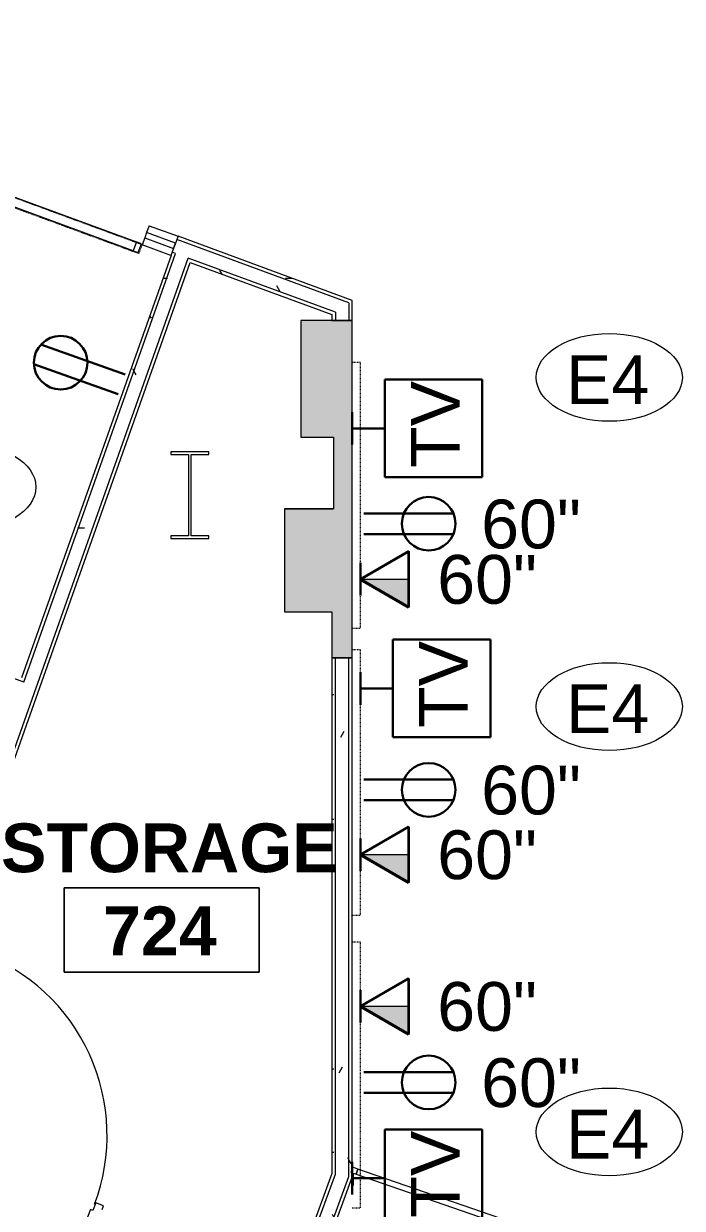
# Model space of a CAD drawing. Header units: inches. Extents: x -2349 to 1043, y -456 to 2193.
# Drawn here: x 105.3 to 226.9, y 235.4 to 454 of the extents above; entities that cross this region are included whole.
import ezdxf

# ---------------------------------------------------------------- set-up
doc = ezdxf.new("R2010")
doc.units = ezdxf.units.IN
doc.header["$MEASUREMENT"] = 0
doc.linetypes.add('Dash', pattern=[0.25, 0.125, -0.125])
doc.linetypes.add('Dash 1_16_', pattern=[0.125, 0.0625, -0.0625])
for name, color, linetype, lineweight in [('5033_00_7th-9th Floors_Updated_dwg', 8, 'Continuous', 9), ('A-ANNO-NOTE', 131, 'Continuous', 30), ('A-AREA-IDEN', 2, 'Continuous', 9), ('A-DETL-GENF', 92, 'Continuous', 9), ('A-DOOR', 31, 'Continuous', 13), ('A-GLAZ-CURT', 52, 'Continuous', 13), ('A-GLAZ-CWMG', 51, 'Continuous', 13), ('A-WALL', 113, 'Continuous', 13), ('A-WALL-PATT', 111, 'Continuous', 13), ('COLUMN', 7, 'Continuous', 9), ('E-ELEC-FIXT', 91, 'Continuous', 9), ('I-WALL', 2, 'Continuous', 13), ('Q-SPCQ', 91, 'Continuous', 9), ('Q-SPCQ-HDLN', 91, 'Dash', 9), ('Q-SPCQ-IDEN', 132, 'Continuous', 9)]:
    doc.layers.add(name, color=color, linetype=linetype, lineweight=lineweight)
doc.styles.add('Arial', font='arial.ttf', dxfattribs={"height": 9})
doc.styles.add('Swis721 Lt BT', font='swissl.ttf', dxfattribs={"height": 9})
doc.styles.add('Swis721 Lt BT_B', font='', dxfattribs={"height": 9})
doc.styles.get('Swis721 Lt BT_B').set_extended_font_data('Swis721 Lt BT', bold=True)
pattern_1 = [(0, (0, 0), (30.72, 7.68), [1.267, -21.773, 1.267, -21.773, -122.88]), (0, (0, 0), (30.72, 7.68), [-46.08, 1.267, -44.813, 1.267, -21.773, -53.76]), (0, (0, 0), (30.72, 7.68), [-115.2, 1.267, -14.093, 1.267, -37.133]), (120, (11.52, 3.84), (-22.01108, 22.7643), [1.267, -21.773, 1.267, -21.773, -122.88]), (120, (11.52, 3.84), (-22.01108, 22.7643), [-46.08, 1.267, -44.813, 1.267, -21.773, -53.76]), (120, (11.52, 3.84), (-22.01108, 22.7643), [-115.2, 1.267, -14.093, 1.267, -37.133]), (240, (15.36, 19.2), (-8.70892, -30.4443), [1.267, -21.773, 1.267, -21.773, -122.88]), (240, (15.36, 19.2), (-8.70892, -30.4443), [-46.08, 1.267, -44.813, 1.267, -21.773, -53.76]), (240, (15.36, 19.2), (-8.70892, -30.4443), [-115.2, 1.267, -14.093, 1.267, -37.133])]

# ---------------------------------------------------------------- blocks, each defined once
blk = doc.blocks.new('5033_00_7th-9th Floors_Updated_dwg-8585573-7TH FLOOR POWER _ SIGNAL')
at = {"layer": 'COLUMN'}
for p, q in [((162.46, 184.5), (153.46, 184.5)), ((153.46, 184.5), (162.46, 184.5))]:
    blk.add_line(p, q, dxfattribs=at)
at = {"layer": 'COLUMN', "flags": 128}
for points in [[(132.45, 195), (132.45, 194.87), (132.45, 194.75), (132.45, 194.62), (132.45, 194.5)], [(139.45, 195), (137.7, 195), (135.95, 195), (134.2, 195), (132.45, 195)], [(132.45, 195), (132.45, 194.87), (132.45, 194.75), (132.45, 194.62), (132.45, 194.5)], [(139.45, 195), (137.7, 195), (135.95, 195), (134.2, 195), (132.45, 195)], [(139.45, 194.5), (139.45, 194.62), (139.45, 194.75), (139.45, 194.87), (139.45, 195)], [(139.45, 194.5), (139.45, 194.62), (139.45, 194.75), (139.45, 194.87), (139.45, 195)], [(132.45, 194.5), (133.27, 194.5), (134.08, 194.5), (134.89, 194.5), (135.7, 194.5)], [(132.45, 194.5), (133.27, 194.5), (134.08, 194.5), (134.89, 194.5), (135.7, 194.5)], [(135.7, 194.5), (135.7, 190.75), (135.7, 187), (135.7, 183.25), (135.7, 179.5)], [(135.7, 194.5), (135.7, 190.75), (135.7, 187), (135.7, 183.25), (135.7, 179.5)], [(136.2, 179.5), (136.2, 183.25), (136.2, 187), (136.2, 190.75), (136.2, 194.5)], [(136.2, 194.5), (137.02, 194.5), (137.83, 194.5), (138.64, 194.5), (139.45, 194.5)], [(136.2, 179.5), (136.2, 183.25), (136.2, 187), (136.2, 190.75), (136.2, 194.5)], [(136.2, 194.5), (137.02, 194.5), (137.83, 194.5), (138.64, 194.5), (139.45, 194.5)], [(135.7, 179.5), (134.89, 179.5), (134.08, 179.5), (133.27, 179.5), (132.45, 179.5)], [(132.45, 179.5), (132.45, 179.37), (132.45, 179.25), (132.45, 179.12), (132.45, 179)], [(135.7, 179.5), (134.89, 179.5), (134.08, 179.5), (133.27, 179.5), (132.45, 179.5)], [(132.45, 179.5), (132.45, 179.37), (132.45, 179.25), (132.45, 179.12), (132.45, 179)], [(139.45, 179.5), (138.64, 179.5), (137.83, 179.5), (137.02, 179.5), (136.2, 179.5)], [(139.45, 179.5), (138.64, 179.5), (137.83, 179.5), (137.02, 179.5), (136.2, 179.5)], [(139.45, 179), (139.45, 179.12), (139.45, 179.25), (139.45, 179.37), (139.45, 179.5)], [(139.45, 179), (139.45, 179.12), (139.45, 179.25), (139.45, 179.37), (139.45, 179.5)], [(132.45, 179), (134.2, 179), (135.95, 179), (137.7, 179), (139.45, 179)], [(132.45, 179), (134.2, 179), (135.95, 179), (137.7, 179), (139.45, 179)]]:
    blk.add_lwpolyline(points, dxfattribs=at)
blk = doc.blocks.new('Walls 2 - Walls 2-7683514-7TH FLOOR POWER _ SIGNAL')
at = {"layer": 'A-WALL', "lineweight": 9}
blk.add_hatch(color=7, dxfattribs=at).paths.add_polyline_path([(162.21, 337), (165.96, 337), (165.96, 399.25), (156.46, 399.25), (156.46, 377.75), (162.46, 377.75), (162.46, 364.5), (153.46, 364.5), (153.46, 345.5), (162.21, 345.5), (162.21, 343.04)], flags=0)
at = {"layer": 'A-WALL', "color": 8, "lineweight": 20}
for p, q in [((165.96, 399.25), (156.46, 399.25)), ((156.46, 399.25), (156.46, 377.75)), ((165.96, 337), (165.96, 399.25)), ((156.46, 377.75), (162.46, 377.75)), ((162.46, 377.75), (162.46, 364.5)), ((162.46, 364.5), (153.46, 364.5)), ((153.46, 364.5), (153.46, 345.5)), ((153.46, 345.5), (162.21, 345.5)), ((162.21, 345.5), (162.21, 337)), ((162.21, 337), (165.96, 337))]:
    blk.add_line(p, q, dxfattribs=at)
blk = doc.blocks.new('Door - Single - Solid Door-8597956-7TH FLOOR POWER _ SIGNAL')
at = {"layer": 'A-DOOR'}
for p, q in [((-14.01, 38.71), (-12.63, 38.71)), ((-14.01, 2.71), (-14.01, 38.71)), ((-12.63, 38.71), (-12.63, 2.71)), ((-12.63, 2.71), (-14.01, 2.71))]:
    blk.add_line(p, q, dxfattribs=at)
at = {"layer": 'A-DOOR', "lineweight": 9}
for p, q in [((-15.63, 2.71), (-15.63, 1.96)), ((-14.13, 2.71), (-15.63, 2.71)), ((-14.13, 1.21), (-14.13, 2.71)), ((23.62, 2.71), (22.12, 2.71)), ((22.12, 2.71), (22.12, 1.21)), ((23.62, 1.96), (23.62, 2.71)), ((-13.63, 1.21), (-14.13, 1.21)), ((-13.63, -0.29), (-13.63, 1.21)), ((22.12, 1.21), (21.62, 1.21)), ((21.62, 1.21), (21.62, -0.29)), ((-15.63, -1.79), (-15.63, -2.54)), ((-14.13, -2.54), (-14.13, -0.29)), ((-14.13, -0.29), (-13.63, -0.29)), ((21.62, -0.29), (22.12, -0.29)), ((22.12, -0.29), (22.12, -2.54)), ((23.62, -2.54), (23.62, -1.79)), ((-15.63, -2.54), (-14.13, -2.54)), ((22.12, -2.54), (23.62, -2.54))]:
    blk.add_line(p, q, dxfattribs=at)
blk.add_arc((-14.01, 2.71), 36, 359.5, 90, dxfattribs=at)
blk = doc.blocks.new('A-Flat_Screen_TV-generic - A-Flat_Screen_TV-generic-7899212-7TH FLOOR POWER _ SIGNAL')
at = {"layer": 'Q-SPCQ-HDLN'}
for p, q in [((-24.5, 3.375), (-24.5, 1.875)), ((24.5, 3.375), (-24.5, 3.375)), ((24.5, 1.875), (24.5, 3.375))]:
    blk.add_line(p, q, dxfattribs=at)
blk = doc.blocks.new('PS - Junction Box _Wall Base_ - TV-V59-7TH FLOOR POWER _ SIGNAL')
at = {"layer": 'E-ELEC-FIXT'}
for p, q in [((165.96, 239.6), (165.96, 241.17)), ((166.15, 241.88), (166.15, 239.6)), ((165.61, 240.22), (165.96, 240.22)), ((165.96, 239.6), (166.15, 239.6))]:
    blk.add_line(p, q, dxfattribs=at)
blk = doc.blocks.new('Rectangular Mullion - 1_ x 1_ SQUARE-8461801-7TH FLOOR POWER _ SIGNAL')
at = {"layer": 'A-GLAZ-CWMG', "lineweight": 20}
for p, q in [((0, 0.5), (-1, 0.5)), ((-1, 0.5), (-1, -0.5)), ((0, -0.5), (0, 0.5)), ((-1, -0.5), (0, -0.5))]:
    blk.add_line(p, q, dxfattribs=at)
blk = doc.blocks.new('System Panel - Glazed-9773069-7TH FLOOR POWER _ SIGNAL')
at = {"layer": 'A-GLAZ-CURT'}
for p, q in [((24.74, 0.5), (-24.74, 0.5)), ((-24.74, 0.5), (-24.74, -0.5)), ((24.74, -0.5), (24.74, 0.5)), ((-24.74, -0.5), (24.74, -0.5))]:
    blk.add_line(p, q, dxfattribs=at)
blk = doc.blocks.new('System Panel - Glazed-9610136-7TH FLOOR POWER _ SIGNAL')
at = {"layer": 'A-GLAZ-CURT'}
for p, q in [((16.66, 0.5), (-58.34, 0.5)), ((-58.34, 0.5), (-58.34, -0.5)), ((16.66, -0.5), (16.66, 0.5)), ((58.34, 0.5), (52.66, 0.5)), ((52.66, 0.5), (52.66, -0.5)), ((58.34, -0.5), (58.34, 0.5)), ((-58.34, -0.5), (16.66, -0.5)), ((52.66, -0.5), (58.34, -0.5))]:
    blk.add_line(p, q, dxfattribs=at)
blk = doc.blocks.new('Barn Door - Glass Door - D13 - DEMOUNTABLE SLIDER-40_ x 96_-9605806-7TH FLOOR POWER _ SIGNAL')
at = {"layer": 'A-DETL-GENF'}
for p, q in [((17.91, 12), (23.91, 12)), ((17.91, 11.5), (17.91, 12)), ((17.91, 11.5), (23.91, 11.5)), ((23.91, 12.46), (23.91, 12)), ((24.62, 11.75), (23.91, 12.46)), ((24.62, 11.75), (23.91, 11.04)), ((23.91, 11.04), (23.91, 11.5))]:
    blk.add_line(p, q, dxfattribs=at)
at = {"layer": 'A-DOOR', "linetype": 'Dash 1_16_', "lineweight": 9}
for p, q in [((-18, 3.62), (54, 3.62)), ((-18, 3.62), (-18, 1.87)), ((54, 3.62), (54, 1.87)), ((-18, 1.87), (54, 1.87))]:
    blk.add_line(p, q, dxfattribs=at)
at = {"layer": 'A-DOOR', "lineweight": 20}
for p, q in [((-16.81, 3.5), (-17.81, 3.5)), ((-17.81, 3.5), (-17.81, 1.75)), ((-16.81, 1.75), (-16.81, 3.5)), ((18, 3.5), (17, 3.5)), ((17, 3.5), (17, 1.75)), ((18, 1.75), (18, 3.5)), ((-17.81, 1.75), (-16.81, 1.75)), ((17, 1.75), (18, 1.75))]:
    blk.add_line(p, q, dxfattribs=at)
at = {"layer": 'A-DOOR', "lineweight": 9}
for p, q in [((-16.81, 3.5), (17, 3.5)), ((17, 1.75), (-16.81, 1.75))]:
    blk.add_line(p, q, dxfattribs=at)
blk = doc.blocks.new('Appliance_Specialty Equipment Tag - Standard-3515593-7TH FLOOR POWER _ SIGNAL')
at = {"layer": 'Q-SPCQ-IDEN'}
blk.add_ellipse((-0.0499, 0.0037), major_axis=(-0.1406, 0), ratio=0.600473, dxfattribs=at)
blk = doc.blocks.new('Room Tag - Room Name and Number-3379422-7TH FLOOR POWER _ SIGNAL')
at = {"layer": 'A-AREA-IDEN'}
for p, q in [((-0.1881, -0.1636), (-0.1881, -0.0018)), ((-0.1881, -0.0018), (0.1869, -0.0018)), ((0.1869, -0.0018), (-0.1881, -0.0018)), ((-0.1881, -0.0018), (-0.1881, -0.1636)), ((0.1869, -0.0018), (0.1869, -0.1636)), ((0.1869, -0.1636), (0.1869, -0.0018)), ((0.1869, -0.1636), (-0.1881, -0.1636)), ((-0.1881, -0.1636), (0.1869, -0.1636))]:
    blk.add_line(p, q, dxfattribs=at)

msp = doc.modelspace()

# ---------------------------------------------------------------- hatches: boundary and pattern name
at = {"layer": 'A-ANNO-NOTE', "lineweight": 9}
for points in [[(176.32, 346.31), (176.32, 351.47), (167.39, 351.47), (171.13, 349.31)], [(176.32, 295.49), (176.32, 300.65), (167.39, 300.65)], [(176.32, 267.49), (176.32, 272.65), (167.39, 272.65)]]:
    msp.add_hatch(color=256, dxfattribs=at).paths.add_polyline_path(points, flags=0)
at = {"layer": 'A-WALL-PATT', "lineweight": 9}
h = msp.add_hatch(dxfattribs=at)
h.set_pattern_fill('FP_1', color=256, style=0, pattern_type=2)
h.set_pattern_definition(pattern_1)
h.paths.add_polyline_path([(162.83, 400.79), (162.83, 403.46), (133.55, 414.22), (132.69, 411.88), (162.21, 401.02)], flags=0)
h.paths.add_polyline_path([(24.94, 451.49), (25.2, 452.19), (24.61, 452.41), (24.36, 451.7), (24.73, 451.57)], flags=0)
h.paths.add_polyline_path([(25.55, 453.13), (25.8, 453.83), (25.22, 454.05), (24.96, 453.34), (25.37, 453.19)], flags=0)
h = msp.add_hatch(dxfattribs=at)
h.set_pattern_fill('FP_1', color=256, style=0, pattern_type=2)
h.set_pattern_definition(pattern_1)
h.paths.add_polyline_path([(165.33, 402.54), (165.33, 403.2), (133.77, 414.81), (133.55, 414.22), (164.15, 402.97)], flags=0)
h = msp.add_hatch(dxfattribs=at)
h.set_pattern_fill('FP_1', color=256, style=0, pattern_type=2)
h.set_pattern_definition(pattern_1)
h.paths.add_polyline_path([(75.36, 248.16), (75.62, 248.87), (75.03, 249.09), (74.78, 248.38)], flags=0)
h.paths.add_polyline_path([(75.95, 249.81), (104.42, 330.18), (103.83, 330.39), (75.36, 250.03), (75.82, 249.86)], flags=0)
h.paths.add_polyline_path([(105.26, 332.53), (133.08, 411.07), (132.49, 411.28), (104.67, 332.75), (104.88, 332.67)], flags=0)
h = msp.add_hatch(dxfattribs=at)
h.set_pattern_fill('FP_1', color=256, style=0, pattern_type=2)
h.set_pattern_definition(pattern_1)
h.paths.add_polyline_path([(78.55, 249.66), (135.64, 410.79), (133.29, 411.66), (76.2, 250.52), (77.53, 250.03)], flags=0)
h = msp.add_hatch(dxfattribs=at)
h.set_pattern_fill('FP_1', color=256, style=0, pattern_type=2)
h.set_pattern_definition(pattern_1)
h.paths.add_polyline_path([(162.21, 400.36), (162.21, 401.02), (135.64, 410.79), (135.43, 410.2), (160.4, 401.02)], flags=0)
h.paths.add_polyline_path([(133.08, 411.07), (133.29, 411.66), (132.69, 411.88), (132.49, 411.28)], flags=0)
h = msp.add_hatch(dxfattribs=at)
h.set_pattern_fill('FP_1', color=256, style=0, pattern_type=2)
h.set_pattern_definition(pattern_1)
h.paths.add_polyline_path([(79.34, 250.03), (136.01, 409.99), (135.43, 410.2), (78.75, 250.25)], flags=0)
h = msp.add_hatch(dxfattribs=at)
h.set_pattern_fill('FP_1', color=256, style=0, pattern_type=2)
h.set_pattern_definition(pattern_1)
h.paths.add_polyline_path([(162.21, 240.03), (162.83, 241.73), (162.83, 337), (162.21, 337), (162.21, 241.28)], flags=0)
h = msp.add_hatch(dxfattribs=at)
h.set_pattern_fill('FP_1', color=256, style=0, pattern_type=2)
h.set_pattern_definition(pattern_1)
h.paths.add_polyline_path([(162.83, 234.48), (165.33, 241.28), (165.33, 337), (162.83, 337), (162.83, 239.47)], flags=0)
h = msp.add_hatch(dxfattribs=at)
h.set_pattern_fill('FP_1', color=256, style=0, pattern_type=2)
h.set_pattern_definition(pattern_1)
h.paths.add_polyline_path([(165.33, 239.47), (165.96, 241.17), (165.96, 337), (165.33, 337), (165.33, 240.22)], flags=0)
h = msp.add_hatch(dxfattribs=at)
h.set_pattern_fill('FP_1', color=256, style=0, pattern_type=2)
h.set_pattern_definition(pattern_1)
h.paths.add_polyline_path([(157.71, 220.55), (162.83, 234.48), (162.83, 241.73), (155.37, 221.42), (157.44, 220.66)], flags=0)
h = msp.add_hatch(dxfattribs=at)
h.set_pattern_fill('FP_1', color=256, style=0, pattern_type=2)
h.set_pattern_definition(pattern_1)
h.paths.add_polyline_path([(157.44, 217.99), (165.33, 239.47), (165.29, 241.17), (156.85, 218.21), (157.22, 218.07)], flags=0)

# ---------------------------------------------------------------- linework, layer by layer
at = {"layer": 'A-ANNO-NOTE'}
for p, q in [((124.01, 389.3), (108.43, 394.82)), ((122.73, 385.68), (107.15, 391.2)), ((122.73, 385.68), (107.15, 391.2)), ((171.96, 388.36), (171.96, 370.36)), ((189.96, 388.36), (171.96, 388.36)), ((189.96, 370.36), (189.96, 388.36)), ((165.96, 376.36), (165.96, 382.36)), ((165.96, 379.36), (171.96, 379.36)), ((171.96, 370.36), (189.96, 370.36)), ((168.11, 363.67), (184.64, 363.67)), ((168.11, 363.67), (184.64, 363.67)), ((168.11, 359.84), (184.64, 359.84)), ((167.39, 351.47), (176.32, 356.63)), ((167.46, 351.51), (176.39, 356.67)), ((176.32, 356.63), (176.32, 346.31)), ((176.39, 356.67), (176.39, 346.35)), ((167.46, 348.51), (167.46, 354.51)), ((167.39, 351.47), (176.32, 346.31)), ((167.46, 351.51), (176.39, 346.35)), ((173.46, 340.36), (173.46, 322.36)), ((191.46, 340.36), (173.46, 340.36)), ((191.46, 322.36), (191.46, 340.36)), ((167.46, 328.36), (167.46, 334.36)), ((167.46, 331.36), (173.46, 331.36)), ((173.46, 322.36), (191.46, 322.36)), ((168.11, 314.56), (184.64, 314.56)), ((168.11, 314.56), (184.64, 314.56)), ((168.11, 310.72), (184.64, 310.72)), ((167.39, 300.65), (176.32, 305.8)), ((167.46, 300.69), (176.39, 305.84)), ((176.32, 305.8), (176.32, 295.49)), ((176.39, 305.84), (176.39, 295.53)), ((167.46, 297.69), (167.46, 303.69)), ((167.39, 300.65), (176.32, 295.49)), ((167.46, 300.69), (176.39, 295.53)), ((167.39, 272.65), (176.32, 277.8)), ((167.46, 272.69), (176.39, 277.84)), ((176.32, 277.8), (176.32, 267.49)), ((176.39, 277.84), (176.39, 267.53)), ((167.46, 269.69), (167.46, 275.69)), ((167.39, 272.65), (176.32, 267.49)), ((167.46, 272.69), (176.39, 267.53)), ((168.11, 260.56), (184.64, 260.56)), ((168.11, 260.56), (184.64, 260.56)), ((168.11, 256.72), (184.64, 256.72)), ((171.96, 249.97), (171.96, 231.97)), ((189.96, 249.97), (171.96, 249.97)), ((189.96, 231.97), (189.96, 249.97)), ((165.96, 237.97), (165.96, 243.97)), ((165.96, 240.97), (171.96, 240.97))]:
    msp.add_line(p, q, dxfattribs=at)
at = {"layer": 'A-ANNO-NOTE', "lineweight": 9}
for p, q in [((167.39, 351.47), (176.32, 346.31)), ((176.32, 351.47), (167.39, 351.47)), ((176.32, 346.31), (176.32, 351.47)), ((167.39, 300.65), (176.32, 295.49)), ((176.32, 300.65), (167.39, 300.65)), ((176.32, 295.49), (176.32, 300.65)), ((167.39, 272.65), (176.32, 267.49)), ((176.32, 272.65), (167.39, 272.65)), ((176.32, 267.49), (176.32, 272.65))]:
    msp.add_line(p, q, dxfattribs=at)
at = {"layer": 'A-ANNO-NOTE'}
for centre in [(112.09, 391.48), (180.07, 361.76), (180.07, 312.64), (180.07, 258.64)]:
    msp.add_circle(centre, 4.95, dxfattribs=at)
at = {"layer": 'A-WALL'}
for p, q in [((165.33, 402.54), (133.55, 414.22)), ((105.26, 332.53), (133.29, 411.66)), ((133.29, 411.66), (132.69, 411.88)), ((78.55, 249.66), (135.64, 410.79)), ((162.83, 400.79), (135.64, 410.79)), ((165.33, 402.54), (165.33, 399.25)), ((162.83, 400.79), (162.83, 399.25)), ((105.26, 332.53), (-4.02, 372.71)), ((162.83, 241.73), (162.83, 337)), ((165.33, 241.28), (165.33, 337)), ((155.37, 221.42), (162.83, 241.73)), ((156.85, 218.21), (165.33, 241.28))]:
    msp.add_line(p, q, dxfattribs=at)
at = {"layer": 'I-WALL', "lineweight": 9}
for p, q in [((128.44, 416.77), (127.97, 415.48)), ((128.44, 416.77), (133.77, 414.81)), ((127.62, 414.54), (127.15, 413.25)), ((132.47, 411.29), (127.15, 413.25))]:
    msp.add_line(p, q, dxfattribs=at)
at = {"layer": 'I-WALL'}
for p, q in [((133.77, 414.81), (132.47, 411.29)), ((165.96, 402.97), (133.77, 414.81)), ((132.49, 411.28), (104.88, 333.34)), ((132.47, 411.29), (132.49, 411.28)), ((79.34, 250.03), (136.01, 409.99)), ((136.01, 409.99), (162.21, 400.36)), ((165.96, 399.25), (165.96, 402.97)), ((162.21, 400.36), (162.21, 399.25)), ((162.21, 399.25), (165.96, 399.25)), ((162.21, 337), (162.21, 241.84)), ((165.96, 337), (162.21, 337)), ((165.96, 241.17), (165.96, 337)), ((162.21, 241.84), (155, 222.22)), ((157.22, 217.41), (165.96, 241.17))]:
    msp.add_line(p, q, dxfattribs=at)

# ---------------------------------------------------------------- block references
at = {"layer": '5033_00_7th-9th Floors_Updated_dwg', "color": 7}
msp.add_blockref('5033_00_7th-9th Floors_Updated_dwg-8585573-7TH FLOOR POWER _ SIGNAL', (0, 180.02), dxfattribs=at)
at = {"layer": 'A-AREA-IDEN', "xscale": 95.99999999999994, "yscale": 95.99999999999994, "zscale": 95.99999999999994}
msp.add_blockref('Room Tag - Room Name and Number-3379422-7TH FLOOR POWER _ SIGNAL', (130.82, 294.72), dxfattribs=at)
at = {"layer": 'A-DOOR'}
for name, p, rotation in [('Barn Door - Glass Door - D13 - DEMOUNTABLE SLIDER-40_ x 96_-9605806-7TH FLOOR POWER _ SIGNAL', (110.9, 421.22), 159.8152783315898), ('Door - Single - Solid Door-8597956-7TH FLOOR POWER _ SIGNAL', (96.88, 241.49), 339.8152783315902)]:
    msp.add_blockref(name, p, dxfattribs=dict(at, rotation=rotation))
at = {"layer": 'A-GLAZ-CURT', "lineweight": 9}
for name, p, rotation in [('System Panel - Glazed-9610136-7TH FLOOR POWER _ SIGNAL', (78.37, 433.18), 339.8152783315902), ('System Panel - Glazed-9773069-7TH FLOOR POWER _ SIGNAL', (190.22, 234.12), 340.9999999999998)]:
    msp.add_blockref(name, p, dxfattribs=dict(at, rotation=rotation))
at = {"layer": 'A-GLAZ-CWMG', "lineweight": 9, "rotation": 160.9999999999998}
msp.add_blockref('Rectangular Mullion - 1_ x 1_ SQUARE-8461801-7TH FLOOR POWER _ SIGNAL', (165.88, 242.5), dxfattribs=at)
at = {"layer": 'A-WALL', "lineweight": 9}
msp.add_blockref('Walls 2 - Walls 2-7683514-7TH FLOOR POWER _ SIGNAL', (0, 0), dxfattribs=at)
at = {"layer": 'E-ELEC-FIXT'}
msp.add_blockref('PS - Junction Box _Wall Base_ - TV-V59-7TH FLOOR POWER _ SIGNAL', (0, 0), dxfattribs=at)
at = {"layer": 'Q-SPCQ', "rotation": 269.9999999999999}
for p in [(164.08, 367), (164.08, 314), (164.08, 260)]:
    msp.add_blockref('A-Flat_Screen_TV-generic - A-Flat_Screen_TV-generic-7899212-7TH FLOOR POWER _ SIGNAL', p, dxfattribs=at)
at = {"layer": 'Q-SPCQ-IDEN', "xscale": 95.99999999999994, "yscale": 95.99999999999994, "zscale": 95.99999999999994}
for p in [(218.22, 388.41), (98.81, 368.17), (218.22, 327.65), (218.22, 249.14)]:
    msp.add_blockref('Appliance_Specialty Equipment Tag - Standard-3515593-7TH FLOOR POWER _ SIGNAL', p, dxfattribs=at)

# ---------------------------------------------------------------- texts
at = {"layer": 'A-ANNO-NOTE', "lineweight": 9, "char_height": 9, "width": 16.968, "attachment_point": 1, "rotation": 90, "style": 'Swis721 Lt BT'}
for insert in [(176.78, 372.06), (178.28, 324.06), (176.78, 233.67)]:
    msp.add_mtext('TV', dxfattribs=dict(at, insert=insert))
at = {"layer": 'A-ANNO-NOTE', "lineweight": 9, "char_height": 9, "width": 20.604, "attachment_point": 1, "style": 'Swis721 Lt BT'}
for insert in [(189.77, 366.21), (181.65, 355.99), (189.77, 317.1), (181.65, 305.16), (181.65, 277.16), (189.77, 263.1)]:
    msp.add_mtext('60"', dxfattribs=dict(at, insert=insert))
at = {"layer": 'A-AREA-IDEN', "char_height": 9, "attachment_point": 1, "style": 'Swis721 Lt BT_B'}
for s, insert, width in [('STORAGE', (101.07, 306.44), 71.811), ('724', (119.93, 291.12), 25.452)]:
    msp.add_mtext(s, dxfattribs=dict(at, insert=insert, width=width))
at = {"layer": 'Q-SPCQ-IDEN', "char_height": 9, "width": 18.786, "attachment_point": 1, "style": 'Arial'}
for insert in [(205.44, 392.86), (205.44, 332.11), (205.44, 253.59)]:
    msp.add_mtext('E4', dxfattribs=dict(at, insert=insert))

doc.saveas('drawing.dxf')
